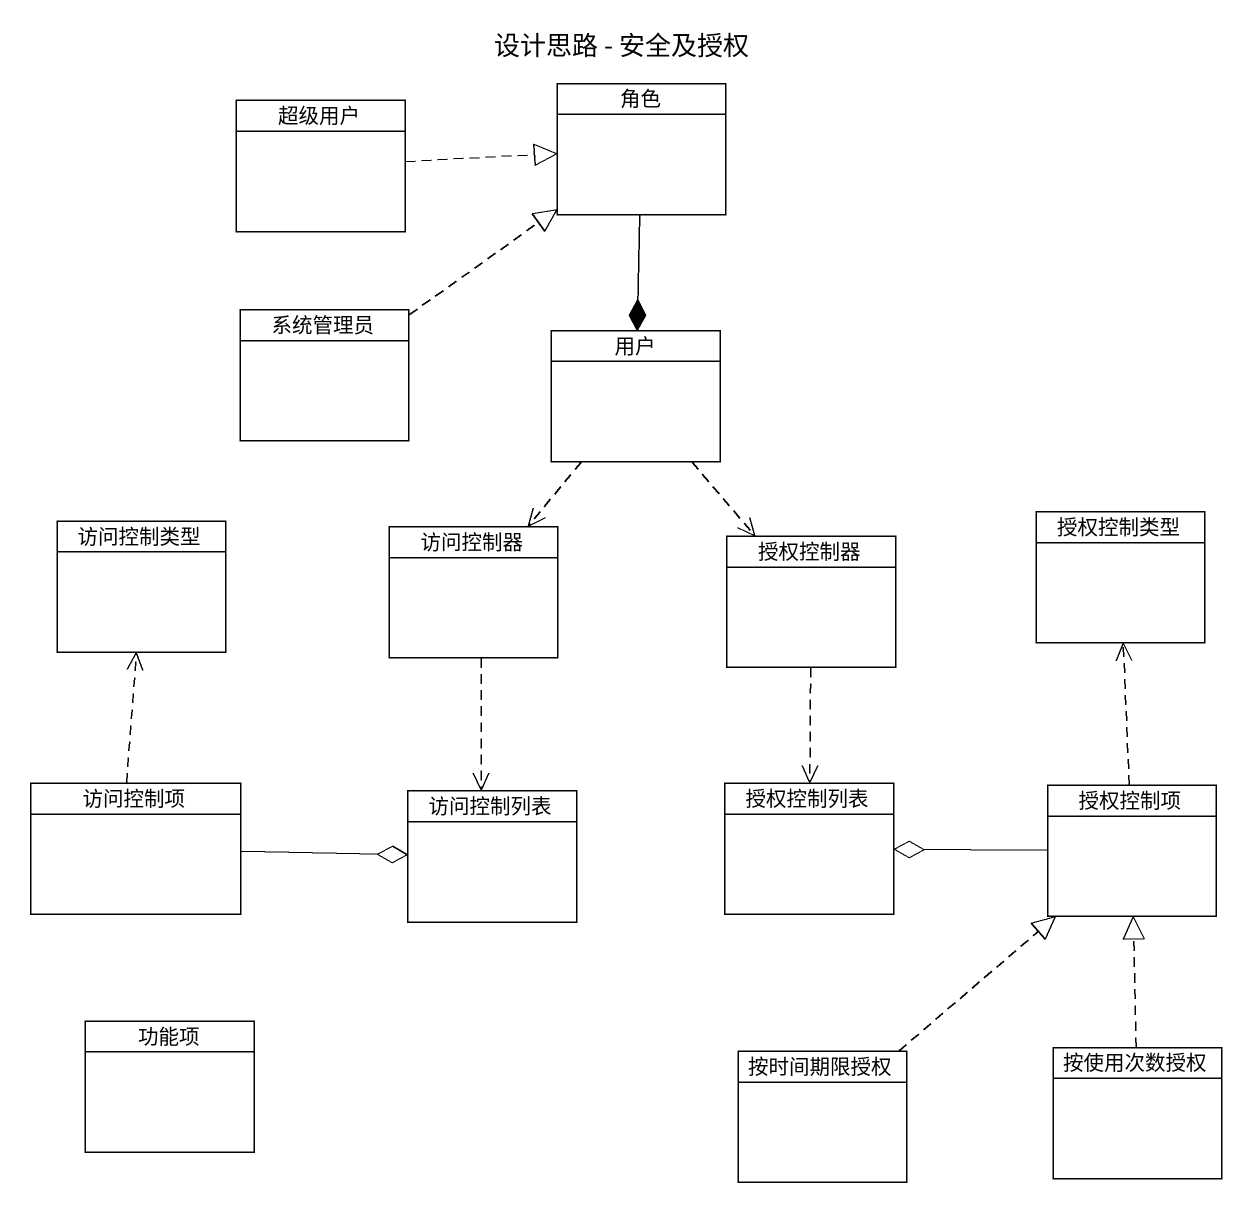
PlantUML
@startuml
title 设计思路 - 安全及授权
hide circle
hide empty members
class 超级用户
class 角色
class 系统管理员
class 用户
class 访问控制类型
class 访问控制器
class 授权控制类型
class 授权控制器
class 访问控制项
class 授权控制列表
class 访问控制列表
class 授权控制项
class 功能项
class 按时间期限授权
class 按使用次数授权
超级用户 .right.|> 角色
角色 --* 用户
系统管理员 .up.|> 角色
用户 ..> 访问控制器
用户 ..> 授权控制器
访问控制器 ..> 访问控制列表
授权控制器 ..> 授权控制列表
访问控制项 .up.> 访问控制类型
访问控制项 -right-o 访问控制列表
授权控制项 .up.> 授权控制类型
授权控制项 -left-o 授权控制列表
按时间期限授权 .up.|> 授权控制项
按使用次数授权 .up.|> 授权控制项
@enduml
